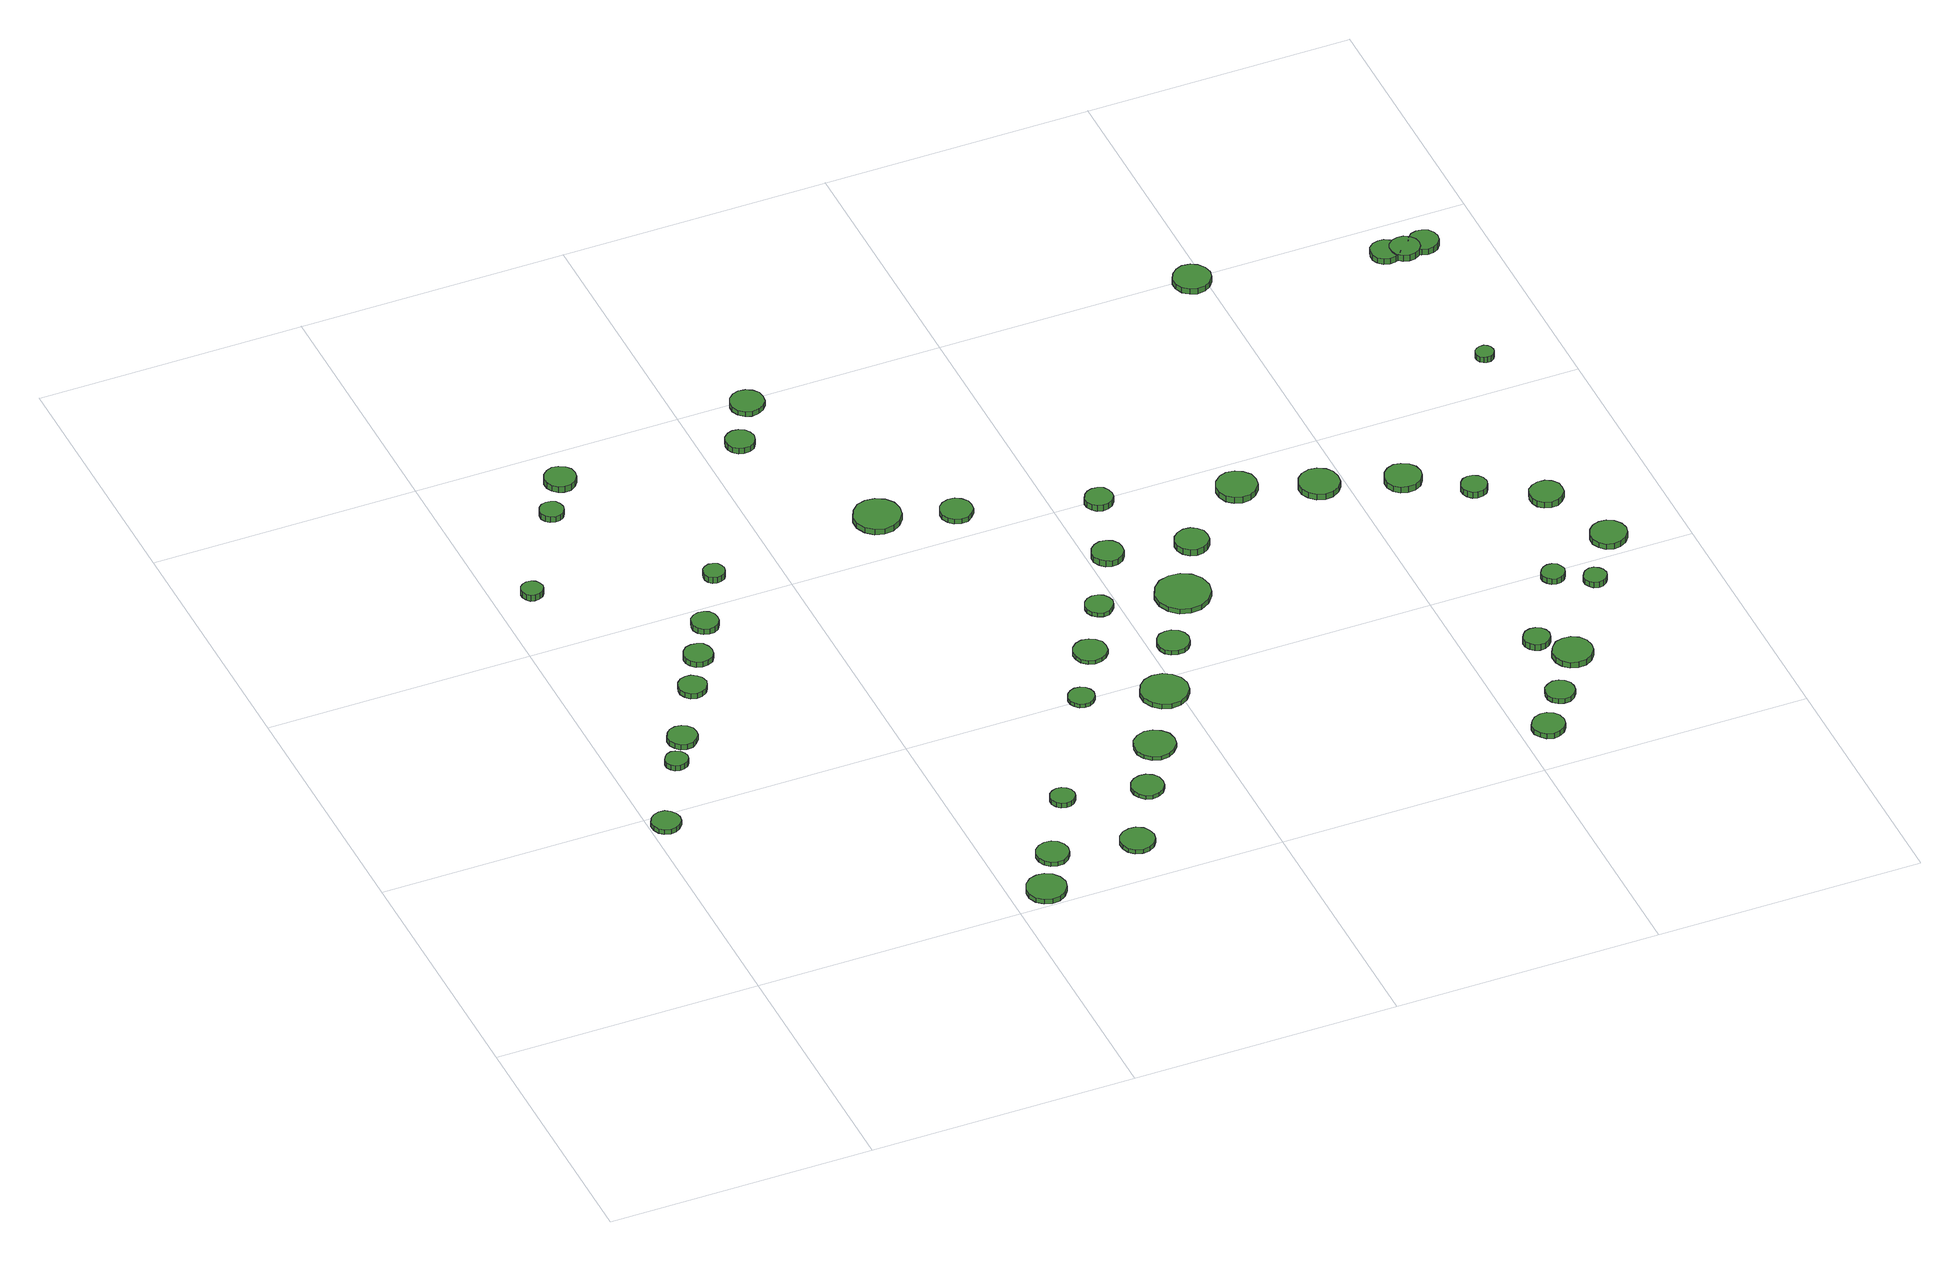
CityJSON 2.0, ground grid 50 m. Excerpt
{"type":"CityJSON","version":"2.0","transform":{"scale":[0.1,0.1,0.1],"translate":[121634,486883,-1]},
"CityObjects":{
"tree1":{"type":"SolitaryVegetationObject","attributes":{"function":"something"},"geometry":[{"type":"MultiSurface","lod":"1","boundaries":[[[0,1,2,3,4,5,6,7,8,9,10,11,12,13,14]],[[15,16,17,18,19,20,21,22,23,24,25,26,27,28,29]],[[0,29,28,1]],[[1,28,27,2]],[[2,27,26,3]],[[3,26,25,4]],[[4,25,24,5]],[[5,24,23,6]],[[6,23,22,7]],[[7,22,21,8]],[[8,21,20,9]],[[9,20,19,10]],[[10,19,18,11]],[[11,18,17,12]],[[12,17,16,13]],[[13,16,15,14]],[[14,15,29,0]]]}]},
"tree2":{"type":"SolitaryVegetationObject","attributes":{"function":"something"},"geometry":[{"type":"MultiSurface","lod":"1","boundaries":[[[30,31,32,33,34,35,36,37,38,39,40,41,42,43,44]],[[45,46,47,48,49,50,51,52,53,54,55,56,57,58,59]],[[30,59,58,31]],[[31,58,57,32]],[[32,57,56,33]],[[33,56,55,34]],[[34,55,54,35]],[[35,54,53,36]],[[36,53,52,37]],[[37,52,51,38]],[[38,51,50,39]],[[39,50,49,40]],[[40,49,48,41]],[[41,48,47,42]],[[42,47,46,43]],[[43,46,45,44]],[[44,45,59,30]]]}]},
"tree3":{"type":"SolitaryVegetationObject","attributes":{"function":"something"},"geometry":[{"type":"MultiSurface","lod":"1","boundaries":[[[60,61,62,63,64,65,66,67,68,69,70,71,72,73,74]],[[75,76,77,78,79,80,81,82,83,84,85,86,87,88,89]],[[60,89,88,61]],[[61,88,87,62]],[[62,87,86,63]],[[63,86,85,64]],[[64,85,84,65]],[[65,84,83,66]],[[66,83,82,67]],[[67,82,81,68]],[[68,81,80,69]],[[69,80,79,70]],[[70,79,78,71]],[[71,78,77,72]],[[72,77,76,73]],[[73,76,75,74]],[[74,75,89,60]]]}]},
"tree4":{"type":"SolitaryVegetationObject","attributes":{"function":"something"},"geometry":[{"type":"MultiSurface","lod":"1","boundaries":[[[90,91,92,93,94,95,96,97,98,99,100,101,102,103,104]],[[105,106,107,108,109,110,111,112,113,114,115,116,117,118,119]],[[90,119,118,91]],[[91,118,117,92]],[[92,117,116,93]],[[93,116,115,94]],[[94,115,114,95]],[[95,114,113,96]],[[96,113,112,97]],[[97,112,111,98]],[[98,111,110,99]],[[99,110,109,100]],[[100,109,108,101]],[[101,108,107,102]],[[102,107,106,103]],[[103,106,105,104]],[[104,105,119,90]]]}]},
"tree5":{"type":"SolitaryVegetationObject","attributes":{"function":"something"},"geometry":[{"type":"MultiSurface","lod":"1","boundaries":[[[120,121,122,123,124,125,126,127,128,129,130,131,132,133,134]],[[135,136,137,138,139,140,141,142,143,144,145,146,147,148,149]],[[120,149,148,121]],[[121,148,147,122]],[[122,147,146,123]],[[123,146,145,124]],[[124,145,144,125]],[[125,144,143,126]],[[126,143,142,127]],[[127,142,141,128]],[[128,141,140,129]],[[129,140,139,130]],[[130,139,138,131]],[[131,138,137,132]],[[132,137,136,133]],[[133,136,135,134]],[[134,135,149,120]]]}]},
"tree6":{"type":"SolitaryVegetationObject","attributes":{"function":"something"},"geometry":[{"type":"MultiSurface","lod":"1","boundaries":[[[150,151,152,153,154,155,156,157,158,159,160,161,162,163,164]],[[165,166,167,168,169,170,171,172,173,174,175,176,177,178,179]],[[150,179,178,151]],[[151,178,177,152]],[[152,177,176,153]],[[153,176,175,154]],[[154,175,174,155]],[[155,174,173,156]],[[156,173,172,157]],[[157,172,171,158]],[[158,171,170,159]],[[159,170,169,160]],[[160,169,168,161]],[[161,168,167,162]],[[162,167,166,163]],[[163,166,165,164]],[[164,165,179,150]]]}]},
"tree7":{"type":"SolitaryVegetationObject","attributes":{"function":"something"},"geometry":[{"type":"MultiSurface","lod":"1","boundaries":[[[180,181,182,183,184,185,186,187,188,189,190,191,192,193,194]],[[195,196,197,198,199,200,201,202,203,204,205,206,207,208,209]],[[180,209,208,181]],[[181,208,207,182]],[[182,207,206,183]],[[183,206,205,184]],[[184,205,204,185]],[[185,204,203,186]],[[186,203,202,187]],[[187,202,201,188]],[[188,201,200,189]],[[189,200,199,190]],[[190,199,198,191]],[[191,198,197,192]],[[192,197,196,193]],[[193,196,195,194]],[[194,195,209,180]]]}]},
"tree8":{"type":"SolitaryVegetationObject","attributes":{"function":"something"},"geometry":[{"type":"MultiSurface","lod":"1","boundaries":[[[210,211,212,213,214,215,216,217,218,219,220,221,222,223,224]],[[225,226,227,228,229,230,231,232,233,234,235,236,237,238,239]],[[210,239,238,211]],[[211,238,237,212]],[[212,237,236,213]],[[213,236,235,214]],[[214,235,234,215]],[[215,234,233,216]],[[216,233,232,217]],[[217,232,231,218]],[[218,231,230,219]],[[219,230,229,220]],[[220,229,228,221]],[[221,228,227,222]],[[222,227,226,223]],[[223,226,225,224]],[[224,225,239,210]]]}]},
"tree9":{"type":"SolitaryVegetationObject","attributes":{"function":"something"},"geometry":[{"type":"MultiSurface","lod":"1","boundaries":[[[240,241,242,243,244,245,246,247,248,249,250,251,252,253,254]],[[255,256,257,258,259,260,261,262,263,264,265,266,267,268,269]],[[240,269,268,241]],[[241,268,267,242]],[[242,267,266,243]],[[243,266,265,244]],[[244,265,264,245]],[[245,264,263,246]],[[246,263,262,247]],[[247,262,261,248]],[[248,261,260,249]],[[249,260,259,250]],[[250,259,258,251]],[[251,258,257,252]],[[252,257,256,253]],[[253,256,255,254]],[[254,255,269,240]]]}]},
"tree10":{"type":"SolitaryVegetationObject","attributes":{"function":"something"},"geometry":[{"type":"MultiSurface","lod":"1","boundaries":[[[270,271,272,273,274,275,276,277,278,279,280,281,282,283,284]],[[285,286,287,288,289,290,291,292,293,294,295,296,297,298,299]],[[270,299,298,271]],[[271,298,297,272]],[[272,297,296,273]],[[273,296,295,274]],[[274,295,294,275]],[[275,294,293,276]],[[276,293,292,277]],[[277,292,291,278]],[[278,291,290,279]],[[279,290,289,280]],[[280,289,288,281]],[[281,288,287,282]],[[282,287,286,283]],[[283,286,285,284]],[[284,285,299,270]]]}]},
"tree11":{"type":"SolitaryVegetationObject","attributes":{"function":"something"},"geometry":[{"type":"MultiSurface","lod":"1","boundaries":[[[300,301,302,303,304,305,306,307,308,309,310,311,312,313,314]],[[315,316,317,318,319,320,321,322,323,324,325,326,327,328,329]],[[300,329,328,301]],[[301,328,327,302]],[[302,327,326,303]],[[303,326,325,304]],[[304,325,324,305]],[[305,324,323,306]],[[306,323,322,307]],[[307,322,321,308]],[[308,321,320,309]],[[309,320,319,310]],[[310,319,318,311]],[[311,318,317,312]],[[312,317,316,313]],[[313,316,315,314]],[[314,315,329,300]]]}]},
"tree12":{"type":"SolitaryVegetationObject","attributes":{"function":"something"},"geometry":[{"type":"MultiSurface","lod":"1","boundaries":[[[330,331,332,333,334,335,336,337,338,339,340,341,342,343,344]],[[345,346,347,348,349,350,351,352,353,354,355,356,357,358,359]],[[330,359,358,331]],[[331,358,357,332]],[[332,357,356,333]],[[333,356,355,334]],[[334,355,354,335]],[[335,354,353,336]],[[336,353,352,337]],[[337,352,351,338]],[[338,351,350,339]],[[339,350,349,340]],[[340,349,348,341]],[[341,348,347,342]],[[342,347,346,343]],[[343,346,345,344]],[[344,345,359,330]]]}]},
"tree13":{"type":"SolitaryVegetationObject","attributes":{"function":"something"},"geometry":[{"type":"MultiSurface","lod":"1","boundaries":[[[360,361,362,363,364,365,366,367,368,369,370,371,372,373,374]],[[375,376,377,378,379,380,381,382,383,384,385,386,387,388,389]],[[360,389,388,361]],[[361,388,387,362]],[[362,387,386,363]],[[363,386,385,364]],[[364,385,384,365]],[[365,384,383,366]],[[366,383,382,367]],[[367,382,381,368]],[[368,381,380,369]],[[369,380,379,370]],[[370,379,378,371]],[[371,378,377,372]],[[372,377,376,373]],[[373,376,375,374]],[[374,375,389,360]]]}]},
"tree14":{"type":"SolitaryVegetationObject","attributes":{"function":"something"},"geometry":[{"type":"MultiSurface","lod":"1","boundaries":[[[390,391,392,393,394,395,396,397,398,399,400,401,402,403,404]],[[405,406,407,408,409,410,411,412,413,414,415,416,417,418,419]],[[390,419,418,391]],[[391,418,417,392]],[[392,417,416,393]],[[393,416,415,394]],[[394,415,414,395]],[[395,414,413,396]],[[396,413,412,397]],[[397,412,411,398]],[[398,411,410,399]],[[399,410,409,400]],[[400,409,408,401]],[[401,408,407,402]],[[402,407,406,403]],[[403,406,405,404]],[[404,405,419,390]]]}]},
"tree15":{"type":"SolitaryVegetationObject","attributes":{"function":"something"},"geometry":[{"type":"MultiSurface","lod":"1","boundaries":[[[420,421,422,423,424,425,426,427,428,429,430,431,432,433,434]],[[435,436,437,438,439,440,441,442,443,444,445,446,447,448,449]],[[420,449,448,421]],[[421,448,447,422]],[[422,447,446,423]],[[423,446,445,424]],[[424,445,444,425]],[[425,444,443,426]],[[426,443,442,427]],[[427,442,441,428]],[[428,441,440,429]],[[429,440,439,430]],[[430,439,438,431]],[[431,438,437,432]],[[432,437,436,433]],[[433,436,435,434]],[[434,435,449,420]]]}]},
"tree16":{"type":"SolitaryVegetationObject","attributes":{"function":"something"},"geometry":[{"type":"MultiSurface","lod":"1","boundaries":[[[450,451,452,453,454,455,456,457,458,459,460,461,462,463,464]],[[465,466,467,468,469,470,471,472,473,474,475,476,477,478,479]],[[450,479,478,451]],[[451,478,477,452]],[[452,477,476,453]],[[453,476,475,454]],[[454,475,474,455]],[[455,474,473,456]],[[456,473,472,457]],[[457,472,471,458]],[[458,471,470,459]],[[459,470,469,460]],[[460,469,468,461]],[[461,468,467,462]],[[462,467,466,463]],[[463,466,465,464]],[[464,465,479,450]]]}]},
"tree17":{"type":"SolitaryVegetationObject","attributes":{"function":"something"},"geometry":[{"type":"MultiSurface","lod":"1","boundaries":[[[480,481,482,483,484,485,486,487,488,489,490,491,492,493,494]],[[495,496,497,498,499,500,501,502,503,504,505,506,507,508,509]],[[480,509,508,481]],[[481,508,507,482]],[[482,507,506,483]],[[483,506,505,484]],[[484,505,504,485]],[[485,504,503,486]],[[486,503,502,487]],[[487,502,501,488]],[[488,501,500,489]],[[489,500,499,490]],[[490,499,498,491]],[[491,498,497,492]],[[492,497,496,493]],[[493,496,495,494]],[[494,495,509,480]]]}]},
"tree18":{"type":"SolitaryVegetationObject","attributes":{"function":"something"},"geometry":[{"type":"MultiSurface","lod":"1","boundaries":[[[510,511,512,513,514,515,516,517,518,519,520,521,522,523,524]],[[525,526,527,528,529,530,531,532,533,534,535,536,537,538,539]],[[510,539,538,511]],[[511,538,537,512]],[[512,537,536,513]],[[513,536,535,514]],[[514,535,534,515]],[[515,534,533,516]],[[516,533,532,517]],[[517,532,531,518]],[[518,531,530,519]],[[519,530,529,520]],[[520,529,528,521]],[[521,528,527,522]],[[522,527,526,523]],[[523,526,525,524]],[[524,525,539,510]]]}]},
"tree19":{"type":"SolitaryVegetationObject","attributes":{"function":"something"},"geometry":[{"type":"MultiSurface","lod":"1","boundaries":[[[540,541,542,543,544,545,546,547,548,549,550,551,552,553,554]],[[555,556,557,558,559,560,561,562,563,564,565,566,567,568,569]],[[540,569,568,541]],[[541,568,567,542]],[[542,567,566,543]],[[543,566,565,544]],[[544,565,564,545]],[[545,564,563,546]],[[546,563,562,547]],[[547,562,561,548]],[[548,561,560,549]],[[549,560,559,550]],[[550,559,558,551]],[[551,558,557,552]],[[552,557,556,553]],[[553,556,555,554]],[[554,555,569,540]]]}]},
"tree20":{"type":"SolitaryVegetationObject","attributes":{"function":"something"},"geometry":[{"type":"MultiSurface","lod":"1","boundaries":[[[570,571,572,573,574,575,576,577,578,579,580,581,582,583,584]],[[585,586,587,588,589,590,591,592,593,594,595,596,597,598,599]],[[570,599,598,571]],[[571,598,597,572]],[[572,597,596,573]],[[573,596,595,574]],[[574,595,594,575]],[[575,594,593,576]],[[576,593,592,577]],[[577,592,591,578]],[[578,591,590,579]],[[579,590,589,580]],[[580,589,588,581]],[[581,588,587,582]],[[582,587,586,583]],[[583,586,585,584]],[[584,585,599,570]]]}]},
"tree21":{"type":"SolitaryVegetationObject","attributes":{"function":"something"},"geometry":[{"type":"MultiSurface","lod":"1","boundaries":[[[600,601,602,603,604,605,606,607,608,609,610,611,612,613,614]],[[615,616,617,618,619,620,621,622,623,624,625,626,627,628,629]],[[600,629,628,601]],[[601,628,627,602]],[[602,627,626,603]],[[603,626,625,604]],[[604,625,624,605]],[[605,624,623,606]],[[606,623,622,607]],[[607,622,621,608]],[[608,621,620,609]],[[609,620,619,610]],[[610,619,618,611]],[[611,618,617,612]],[[612,617,616,613]],[[613,616,615,614]],[[614,615,629,600]]]}]},
"tree22":{"type":"SolitaryVegetationObject","attributes":{"function":"something"},"geometry":[{"type":"MultiSurface","lod":"1","boundaries":[[[630,631,632,633,634,635,636,637,638,639,640,641,642,643,644]],[[645,646,647,648,649,650,651,652,653,654,655,656,657,658,659]],[[630,659,658,631]],[[631,658,657,632]],[[632,657,656,633]],[[633,656,655,634]],[[634,655,654,635]],[[635,654,653,636]],[[636,653,652,637]],[[637,652,651,638]],[[638,651,650,639]],[[639,650,649,640]],[[640,649,648,641]],[[641,648,647,642]],[[642,647,646,643]],[[643,646,645,644]],[[644,645,659,630]]]}]},
"tree23":{"type":"SolitaryVegetationObject","attributes":{"function":"something"},"geometry":[{"type":"MultiSurface","lod":"1","boundaries":[[[660,661,662,663,664,665,666,667,668,669,670,671,672,673,674]],[[675,676,677,678,679,680,681,682,683,684,685,686,687,688,689]],[[660,689,688,661]],[[661,688,687,662]],[[662,687,686,663]],[[663,686,685,664]],[[664,685,684,665]],[[665,684,683,666]],[[666,683,682,667]],[[667,682,681,668]],[[668,681,680,669]],[[669,680,679,670]],[[670,679,678,671]],[[671,678,677,672]],[[672,677,676,673]],[[673,676,675,674]],[[674,675,689,660]]]}]},
"tree24":{"type":"SolitaryVegetationObject","attributes":{"function":"something"},"geometry":[{"type":"MultiSurface","lod":"1","boundaries":[[[690,691,692,693,694,695,696,697,698,699,700,701,702,703,704]],[[705,706,707,708,709,710,711,712,713,714,715,716,717,718,719]],[[690,719,718,691]],[[691,718,717,692]],[[692,717,716,693]],[[693,716,715,694]],[[694,715,714,695]],[[695,714,713,696]],[[696,713,712,697]],[[697,712,711,698]],[[698,711,710,699]],[[699,710,709,700]],[[700,709,708,701]],[[701,708,707,702]],[[702,707,706,703]],[[703,706,705,704]],[[704,705,719,690]]]}]},
"tree25":{"type":"SolitaryVegetationObject","attributes":{"function":"something"},"geometry":[{"type":"MultiSurface","lod":"1","boundaries":[[[720,721,722,723,724,725,726,727,728,729,730,731,732,733,734]],[[735,736,737,738,739,740,741,742,743,744,745,746,747,748,749]],[[720,749,748,721]],[[721,748,747,722]],[[722,747,746,723]],[[723,746,745,724]],[[724,745,744,725]],[[725,744,743,726]],[[726,743,742,727]],[[727,742,741,728]],[[728,741,740,729]],[[729,740,739,730]],[[730,739,738,731]],[[731,738,737,732]],[[732,737,736,733]],[[733,736,735,734]],[[734,735,749,720]]]}]},
"tree26":{"type":"SolitaryVegetationObject","attributes":{"function":"something"},"geometry":[{"type":"MultiSurface","lod":"1","boundaries":[[[750,751,752,753,754,755,756,757,758,759,760,761,762,763,764]],[[765,766,767,768,769,770,771,772,773,774,775,776,777,778,779]],[[750,779,778,751]],[[751,778,777,752]],[[752,777,776,753]],[[753,776,775,754]],[[754,775,774,755]],[[755,774,773,756]],[[756,773,772,757]],[[757,772,771,758]],[[758,771,770,759]],[[759,770,769,760]],[[760,769,768,761]],[[761,768,767,762]],[[762,767,766,763]],[[763,766,765,764]],[[764,765,779,750]]]}]},
"tree27":{"type":"SolitaryVegetationObject","attributes":{"function":"something"},"geometry":[{"type":"MultiSurface","lod":"1","boundaries":[[[780,781,782,783,784,785,786,787,788,789,790,791,792,793,794]],[[795,796,797,798,799,800,801,802,803,804,805,806,807,808,809]],[[780,809,808,781]],[[781,808,807,782]],[[782,807,806,783]],[[783,806,805,784]],[[784,805,804,785]],[[785,804,803,786]],[[786,803,802,787]],[[787,802,801,788]],[[788,801,800,789]],[[789,800,799,790]],[[790,799,798,791]],[[791,798,797,792]],[[792,797,796,793]],[[793,796,795,794]],[[794,795,809,780]]]}]},
"tree28":{"type":"SolitaryVegetationObject","attributes":{"function":"something"},"geometry":[{"type":"MultiSurface","lod":"1","boundaries":[[[810,811,812,813,814,815,816,817,818,819,820,821,822,823,824]],[[825,826,827,828,829,830,831,832,833,834,835,836,837,838,839]],[[810,839,838,811]],[[811,838,837,812]],[[812,837,836,813]],[[813,836,835,814]],[[814,835,834,815]],[[815,834,833,816]],[[816,833,832,817]],[[817,832,831,818]],[[818,831,830,819]],[[819,830,829,820]],[[820,829,828,821]],[[821,828,827,822]],[[822,827,826,823]],[[823,826,825,824]],[[824,825,839,810]]]}]},
"tree29":{"type":"SolitaryVegetationObject","attributes":{"function":"something"},"geometry":[{"type":"MultiSurface","lod":"1","boundaries":[[[840,841,842,843,844,845,846,847,848,849,850,851,852,853,854]],[[855,856,857,858,859,860,861,862,863,864,865,866,867,868,869]],[[840,869,868,841]],[[841,868,867,842]],[[842,867,866,843]],[[843,866,865,844]],[[844,865,864,845]],[[845,864,863,846]],[[846,863,862,847]],[[847,862,861,848]],[[848,861,860,849]],[[849,860,859,850]],[[850,859,858,851]],[[851,858,857,852]],[[852,857,856,853]],[[853,856,855,854]],[[854,855,869,840]]]}]},
"tree30":{"type":"SolitaryVegetationObject","attributes":{"function":"something"},"geometry":[{"type":"MultiSurface","lod":"1","boundaries":[[[870,871,872,873,874,875,876,877,878,879,880,881,882,883,884]],[[885,886,887,888,889,890,891,892,893,894,895,896,897,898,899]],[[870,899,898,871]],[[871,898,897,872]],[[872,897,896,873]],[[873,896,895,874]],[[874,895,894,875]],[[875,894,893,876]],[[876,893,892,877]],[[877,892,891,878]],[[878,891,890,879]],[[879,890,889,880]],[[880,889,888,881]],[[881,888,887,882]],[[882,887,886,883]],[[883,886,885,884]],[[884,885,899,870]]]}]},
"tree31":{"type":"SolitaryVegetationObject","attributes":{"function":"something"},"geometry":[{"type":"MultiSurface","lod":"1","boundaries":[[[900,901,902,903,904,905,906,907,908,909,910,911,912,913,914]],[[915,916,917,918,919,920,921,922,923,924,925,926,927,928,929]],[[900,929,928,901]],[[901,928,927,902]],[[902,927,926,903]],[[903,926,925,904]],[[904,925,924,905]],[[905,924,923,906]],[[906,923,922,907]],[[907,922,921,908]],[[908,921,920,909]],[[909,920,919,910]],[[910,919,918,911]],[[911,918,917,912]],[[912,917,916,913]],[[913,916,915,914]],[[914,915,929,900]]]}]},
"tree32":{"type":"SolitaryVegetationObject","attributes":{"function":"something"},"geometry":[{"type":"MultiSurface","lod":"1","boundaries":[[[930,931,932,933,934,935,936,937,938,939,940,941,942,943,944]],[[945,946,947,948,949,950,951,952,953,954,955,956,957,958,959]],[[930,959,958,931]],[[931,958,957,932]],[[932,957,956,933]],[[933,956,955,934]],[[934,955,954,935]],[[935,954,953,936]],[[936,953,952,937]],[[937,952,951,938]],[[938,951,950,939]],[[939,950,949,940]],[[940,949,948,941]],[[941,948,947,942]],[[942,947,946,943]],[[943,946,945,944]],[[944,945,959,930]]]}]},
"tree33":{"type":"SolitaryVegetationObject","attributes":{"function":"something"},"geometry":[{"type":"MultiSurface","lod":"1","boundaries":[[[960,961,962,963,964,965,966,967,968,969,970,971,972,973,974]],[[975,976,977,978,979,980,981,982,983,984,985,986,987,988,989]],[[960,989,988,961]],[[961,988,987,962]],[[962,987,986,963]],[[963,986,985,964]],[[964,985,984,965]],[[965,984,983,966]],[[966,983,982,967]],[[967,982,981,968]],[[968,981,980,969]],[[969,980,979,970]],[[970,979,978,971]],[[971,978,977,972]],[[972,977,976,973]],[[973,976,975,974]],[[974,975,989,960]]]}]},
"tree34":{"type":"SolitaryVegetationObject","attributes":{"function":"something"},"geometry":[{"type":"MultiSurface","lod":"1","boundaries":[[[990,991,992,993,994,995,996,997,998,999,1000,1001,1002,1003,1004]],[[1005,1006,1007,1008,1009,1010,1011,1012,1013,1014,1015,1016,1017,1018,1019]],[[990,1019,1018,991]],[[991,1018,1017,992]],[[992,1017,1016,993]],[[993,1016,1015,994]],[[994,1015,1014,995]],[[995,1014,1013,996]],[[996,1013,1012,997]],[[997,1012,1011,998]],[[998,1011,1010,999]],[[999,1010,1009,1000]],[[1000,1009,1008,1001]],[[1001,1008,1007,1002]],[[1002,1007,1006,1003]],[[1003,1006,1005,1004]],[[1004,1005,1019,990]]]}]},
"tree35":{"type":"SolitaryVegetationObject","attributes":{"function":"something"},"geometry":[{"type":"MultiSurface","lod":"1","boundaries":[[[1020,1021,1022,1023,1024,1025,1026,1027,1028,1029,1030,1031,1032,1033,1034]],[[1035,1036,1037,1038,1039,1040,1041,1042,1043,1044,1045,1046,1047,1048,1049]],[[1020,1049,1048,1021]],[[1021,1048,1047,1022]],[[1022,1047,1046,1023]],[[1023,1046,1045,1024]],[[1024,1045,1044,1025]],[[1025,1044,1043,1026]],[[1026,1043,1042,1027]],[[1027,1042,1041,1028]],[[1028,1041,1040,1029]],[[1029,1040,1039,1030]],[[1030,1039,1038,1031]],[[1031,1038,1037,1032]],[[1032,1037,1036,1033]],[[1033,1036,1035,1034]],[[1034,1035,1049,1020]]]}]},
"tree36":{"type":"SolitaryVegetationObject","attributes":{"function":"something"},"geometry":[{"type":"MultiSurface","lod":"1","boundaries":[[[1050,1051,1052,1053,1054,1055,1056,1057,1058,1059,1060,1061,1062,1063,1064]],[[1065,1066,1067,1068,1069,1070,1071,1072,1073,1074,1075,1076,1077,1078,1079]],[[1050,1079,1078,1051]],[[1051,1078,1077,1052]],[[1052,1077,1076,1053]],[[1053,1076,1075,1054]],[[1054,1075,1074,1055]],[[1055,1074,1073,1056]],[[1056,1073,1072,1057]],[[1057,1072,1071,1058]],[[1058,1071,1070,1059]],[[1059,1070,1069,1060]],[[1060,1069,1068,1061]],[[1061,1068,1067,1062]],[[1062,1067,1066,1063]],[[1063,1066,1065,1064]],[[1064,1065,1079,1050]]]}]},
"tree37":{"type":"SolitaryVegetationObject","attributes":{"function":"something"},"geometry":[{"type":"MultiSurface","lod":"1","boundaries":[[[1080,1081,1082,1083,1084,1085,1086,1087,1088,1089,1090,1091,1092,1093,1094]],[[1095,1096,1097,1098,1099,1100,1101,1102,1103,1104,1105,1106,1107,1108,1109]],[[1080,1109,1108,1081]],[[1081,1108,1107,1082]],[[1082,1107,1106,1083]],[[1083,1106,1105,1084]],[[1084,1105,1104,1085]],[[1085,1104,1103,1086]],[[1086,1103,1102,1087]],[[1087,1102,1101,1088]],[[1088,1101,1100,1089]],[[1089,1100,1099,1090]],[[1090,1099,1098,1091]],[[1091,1098,1097,1092]],[[1092,1097,1096,1093]],[[1093,1096,1095,1094]],[[1094,1095,1109,1080]]]}]},
"tree38":{"type":"SolitaryVegetationObject","attributes":{"function":"something"},"geometry":[{"type":"MultiSurface","lod":"1","boundaries":[[[1110,1111,1112,1113,1114,1115,1116,1117,1118,1119,1120,1121,1122,1123,1124]],[[1125,1126,1127,1128,1129,1130,1131,1132,1133,1134,1135,1136,1137,1138,1139]],[[1110,1139,1138,1111]],[[1111,1138,1137,1112]],[[1112,1137,1136,1113]],[[1113,1136,1135,1114]],[[1114,1135,1134,1115]],[[1115,1134,1133,1116]],[[1116,1133,1132,1117]],[[1117,1132,1131,1118]],[[1118,1131,1130,1119]],[[1119,1130,1129,1120]],[[1120,1129,1128,1121]],[[1121,1128,1127,1122]],[[1122,1127,1126,1123]],[[1123,1126,1125,1124]],[[1124,1125,1139,1110]]]}]},
"tree39":{"type":"SolitaryVegetationObject","attributes":{"function":"something"},"geometry":[{"type":"MultiSurface","lod":"1","boundaries":[[[1140,1141,1142,1143,1144,1145,1146,1147,1148,1149,1150,1151,1152,1153,1154]],[[1155,1156,1157,1158,1159,1160,1161,1162,1163,1164,1165,1166,1167,1168,1169]],[[1140,1169,1168,1141]],[[1141,1168,1167,1142]],[[1142,1167,1166,1143]],[[1143,1166,1165,1144]],[[1144,1165,1164,1145]],[[1145,1164,1163,1146]],[[1146,1163,1162,1147]],[[1147,1162,1161,1148]],[[1148,1161,1160,1149]],[[1149,1160,1159,1150]],[[1150,1159,1158,1151]],[[1151,1158,1157,1152]],[[1152,1157,1156,1153]],[[1153,1156,1155,1154]],[[1154,1155,1169,1140]]]}]},
"tree40":{"type":"SolitaryVegetationObject","attributes":{"function":"something"},"geometry":[{"type":"MultiSurface","lod":"1","boundaries":[[[1170,1171,1172,1173,1174,1175,1176,1177,1178,1179,1180,1181,1182,1183,1184]],[[1185,1186,1187,1188,1189,1190,1191,1192,1193,1194,1195,1196,1197,1198,1199]],[[1170,1199,1198,1171]],[[1171,1198,1197,1172]],[[1172,1197,1196,1173]],[[1173,1196,1195,1174]],[[1174,1195,1194,1175]],[[1175,1194,1193,1176]],[[1176,1193,1192,1177]],[[1177,1192,1191,1178]],[[1178,1191,1190,1179]],[[1179,1190,1189,1180]],[[1180,1189,1188,1181]],[[1181,1188,1187,1182]],[[1182,1187,1186,1183]],[[1183,1186,1185,1184]],[[1184,1185,1199,1170]]]}]},
"tree41":{"type":"SolitaryVegetationObject","attributes":{"function":"something"},"geometry":[{"type":"MultiSurface","lod":"1","boundaries":[[[1200,1201,1202,1203,1204,1205,1206,1207,1208,1209,1210,1211,1212,1213,1214]],[[1215,1216,1217,1218,1219,1220,1221,1222,1223,1224,1225,1226,1227,1228,1229]],[[1200,1229,1228,1201]],[[1201,1228,1227,1202]],[[1202,1227,1226,1203]],[[1203,1226,1225,1204]],[[1204,1225,1224,1205]],[[1205,1224,1223,1206]],[[1206,1223,1222,1207]],[[1207,1222,1221,1208]],[[1208,1221,1220,1209]],[[1209,1220,1219,1210]],[[1210,1219,1218,1211]],[[1211,1218,1217,1212]],[[1212,1217,1216,1213]],[[1213,1216,1215,1214]],[[1214,1215,1229,1200]]]}]},
"tree42":{"type":"SolitaryVegetationObject","attributes":{"function":"something"},"geometry":[{"type":"MultiSurface","lod":"1","boundaries":[[[1230,1231,1232,1233,1234,1235,1236,1237,1238,1239,1240,1241,1242,1243,1244]],[[1245,1246,1247,1248,1249,1250,1251,1252,1253,1254,1255,1256,1257,1258,1259]],[[1230,1259,1258,1231]],[[1231,1258,1257,1232]],[[1232,1257,1256,1233]],[[1233,1256,1255,1234]],[[1234,1255,1254,1235]],[[1235,1254,1253,1236]],[[1236,1253,1252,1237]],[[1237,1252,1251,1238]],[[1238,1251,1250,1239]],[[1239,1250,1249,1240]],[[1240,1249,1248,1241]],[[1241,1248,1247,1242]],[[1242,1247,1246,1243]],[[1243,1246,1245,1244]],[[1244,1245,1259,1230]]]}]},
"tree43":{"type":"SolitaryVegetationObject","attributes":{"function":"something"},"geometry":[{"type":"MultiSurface","lod":"1","boundaries":[[[1260,1261,1262,1263,1264,1265,1266,1267,1268,1269,1270,1271,1272,1273,1274]],[[1275,1276,1277,1278,1279,1280,1281,1282,1283,1284,1285,1286,1287,1288,1289]],[[1260,1289,1288,1261]],[[1261,1288,1287,1262]],[[1262,1287,1286,1263]],[[1263,1286,1285,1264]],[[1264,1285,1284,1265]],[[1265,1284,1283,1266]],[[1266,1283,1282,1267]],[[1267,1282,1281,1268]],[[1268,1281,1280,1269]],[[1269,1280,1279,1270]],[[1270,1279,1278,1271]],[[1271,1278,1277,1272]],[[1272,1277,1276,1273]],[[1273,1276,1275,1274]],[[1274,1275,1289,1260]]]}]},
"tree44":{"type":"SolitaryVegetationObject","attributes":{"function":"something"},"geometry":[{"type":"MultiSurface","lod":"1","boundaries":[[[1290,1291,1292,1293,1294,1295,1296,1297,1298,1299,1300,1301,1302,1303,1304]],[[1305,1306,1307,1308,1309,1310,1311,1312,1313,1314,1315,1316,1317,1318,1319]],[[1290,1319,1318,1291]],[[1291,1318,1317,1292]],[[1292,1317,1316,1293]],[[1293,1316,1315,1294]],[[1294,1315,1314,1295]],[[1295,1314,1313,1296]],[[1296,1313,1312,1297]],[[1297,1312,1311,1298]],[[1298,1311,1310,1299]],[[1299,1310,1309,1300]],[[1300,1309,1308,1301]],[[1301,1308,1307,1302]],[[1302,1307,1306,1303]],[[1303,1306,1305,1304]],[[1304,1305,1319,1290]]]}]},
"tree45":{"type":"SolitaryVegetationObject","attributes":{"function":"something"},"geometry":[{"type":"MultiSurface","lod":"1","boundaries":[[[1320,1321,1322,1323,1324,1325,1326,1327,1328,1329,1330,1331,1332,1333,1334]],[[1335,1336,1337,1338,1339,1340,1341,1342,1343,1344,1345,1346,1347,1348,1349]],[[1320,1349,1348,1321]],[[1321,1348,1347,1322]],[[1322,1347,1346,1323]],[[1323,1346,1345,1324]],[[1324,1345,1344,1325]],[[1325,1344,1343,1326]],[[1326,1343,1342,1327]],[[1327,1342,1341,1328]],[[1328,1341,1340,1329]],[[1329,1340,1339,1330]],[[1330,1339,1338,1331]],[[1331,1338,1337,1332]],[[1332,1337,1336,1333]],[[1333,1336,1335,1334]],[[1334,1335,1349,1320]]]}]},
"tree46":{"type":"SolitaryVegetationObject","attributes":{"function":"something"},"geometry":[{"type":"MultiSurface","lod":"1","boundaries":[[[1350,1351,1352,1353,1354,1355,1356,1357,1358,1359,1360,1361,1362,1363,1364]],[[1365,1366,1367,1368,1369,1370,1371,1372,1373,1374,1375,1376,1377,1378,1379]],[[1350,1379,1378,1351]],[[1351,1378,1377,1352]],[[1352,1377,1376,1353]],[[1353,1376,1375,1354]],[[1354,1375,1374,1355]],[[1355,1374,1373,1356]],[[1356,1373,1372,1357]],[[1357,1372,1371,1358]],[[1358,1371,1370,1359]],[[1359,1370,1369,1360]],[[1360,1369,1368,1361]],[[1361,1368,1367,1362]],[[1362,1367,1366,1363]],[[1363,1366,1365,1364]],[[1364,1365,1379,1350]]]}]}
},
"vertices":[
[57,473,16],[55,484,16],[48,493,16],[39,499,16],[28,500,16],[17,496,16],[9,489,16],[4,479,16],[4,467,16],[9,457,16],[17,450,16],[28,446,16],[39,448,16],[48,453,16],[55,462,16],[55,462,6],[48,453,6],[39,448,6],[28,446,6],[17,450,6],[9,457,6],[4,467,6],[4,479,6],[9,489,6],[17,496,6],[28,500,6],[39,499,6],[48,493,6],[55,484,6],[57,473,6],
[137,623,17],[135,631,17],[130,638,17],[122,643,17],[114,644,17],[105,641,17],[99,635,17],[95,627,17],[95,618,17],[99,610,17],[105,604,17],[114,602,17],[122,603,17],[130,607,17],[135,614,17],[135,614,6],[130,607,6],[122,603,6],[114,602,6],[105,604,6],[99,610,6],[95,618,6],[95,627,6],[99,635,6],[105,641,6],[114,644,6],[122,643,6],[130,638,6],[135,631,6],[137,623,6],
[178,678,17],[176,689,17],[169,698,17],[160,704,17],[148,705,17],[137,702,17],[129,694,17],[124,684,17],[124,672,17],[129,662,17],[137,654,17],[148,651,17],[160,652,17],[169,658,17],[176,667,17],[176,667,6],[169,658,6],[160,652,6],[148,651,6],[137,654,6],[129,662,6],[124,672,6],[124,684,6],[129,694,6],[137,702,6],[148,705,6],[160,704,6],[169,698,6],[176,689,6],[178,678,6],
[93,1156,19],[91,1164,19],[86,1171,19],[79,1175,19],[70,1176,19],[62,1173,19],[56,1168,19],[53,1160,19],[53,1152,19],[56,1144,19],[62,1138,19],[70,1136,19],[79,1137,19],[86,1141,19],[91,1148,19],[91,1148,6],[86,1141,6],[79,1137,6],[70,1136,6],[62,1138,6],[56,1144,6],[53,1152,6],[53,1160,6],[56,1168,6],[62,1173,6],[70,1176,6],[79,1175,6],[86,1171,6],[91,1164,6],[93,1156,6],
[250,800,17],[247,811,17],[241,819,17],[231,825,17],[221,826,17],[210,823,17],[202,815,17],[198,805,17],[198,795,17],[202,785,17],[210,777,17],[221,774,17],[231,775,17],[241,781,17],[247,789,17],[247,789,6],[241,781,6],[231,775,6],[221,774,6],[210,777,6],[202,785,6],[198,795,6],[198,805,6],[202,815,6],[210,823,6],[221,826,6],[231,825,6],[241,819,6],[247,811,6],[250,800,6],
[294,876,17],[292,887,17],[286,897,17],[276,902,17],[265,903,17],[254,900,17],[246,892,17],[241,882,17],[241,871,17],[246,861,17],[254,853,17],[265,850,17],[276,851,17],[286,856,17],[292,865,17],[292,865,6],[286,856,6],[276,851,6],[265,850,6],[254,853,6],[246,861,6],[241,871,6],[241,882,6],[246,892,6],[254,900,6],[265,903,6],[276,902,6],[286,897,6],[292,887,6],[294,876,6],
[604,39,16],[600,54,16],[591,66,16],[578,74,16],[563,75,16],[549,71,16],[537,60,16],[531,46,16],[531,31,16],[537,17,16],[549,7,16],[563,2,16],[578,4,16],[591,12,16],[600,24,16],[600,24,6],[591,12,6],[578,4,6],[563,2,6],[549,7,6],[537,17,6],[531,31,6],[531,46,6],[537,60,6],[549,71,6],[563,75,6],[578,74,6],[591,66,6],[600,54,6],[604,39,6],
[213,1342,20],[211,1351,20],[206,1359,20],[198,1363,20],[189,1364,20],[180,1362,20],[173,1355,20],[169,1347,20],[169,1337,20],[173,1329,20],[180,1323,20],[189,1320,20],[198,1321,20],[206,1325,20],[211,1333,20],[211,1333,8],[206,1325,8],[198,1321,8],[189,1320,8],[180,1323,8],[173,1329,8],[169,1337,8],[169,1347,8],[173,1355,8],[180,1362,8],[189,1364,8],[198,1363,8],[206,1359,8],[211,1351,8],[213,1342,8],
[339,954,18],[337,964,18],[331,973,18],[322,978,18],[312,979,18],[302,976,18],[294,969,18],[290,959,18],[290,949,18],[294,939,18],[302,932,18],[312,929,18],[322,930,18],[331,935,18],[337,944,18],[337,944,6],[331,935,6],[322,930,6],[312,929,6],[302,932,6],[294,939,6],[290,949,6],[290,959,6],[294,969,6],[302,976,6],[312,979,6],[322,978,6],[331,973,6],[337,964,6],[339,954,6],
[645,123,16],[643,135,16],[635,146,16],[625,152,16],[612,153,16],[600,149,16],[591,141,16],[586,129,16],[586,117,16],[591,105,16],[600,97,16],[612,93,16],[625,94,16],[635,101,16],[643,111,16],[643,111,7],[635,101,7],[625,94,7],[612,93,7],[600,97,7],[591,105,7],[586,117,7],[586,129,7],[591,141,7],[600,149,7],[612,153,7],[625,152,7],[635,146,7],[643,135,7],[645,123,7],
[270,1421,19],[268,1433,19],[261,1442,19],[250,1448,19],[238,1450,19],[227,1446,19],[218,1438,19],[213,1427,19],[213,1415,19],[218,1404,19],[227,1396,19],[238,1392,19],[250,1393,19],[261,1399,19],[268,1409,19],[268,1409,6],[261,1399,6],[250,1393,6],[238,1392,6],[227,1396,6],[218,1404,6],[213,1415,6],[213,1427,6],[218,1438,6],[227,1446,6],[238,1450,6],[250,1448,6],[261,1442,6],[268,1433,6],[270,1421,6],
[401,1068,24],[399,1076,24],[395,1083,24],[387,1087,24],[379,1088,24],[371,1085,24],[365,1080,24],[362,1072,24],[362,1064,24],[365,1056,24],[371,1051,24],[379,1048,24],[387,1049,24],[395,1053,24],[399,1060,24],[399,1060,11],[395,1053,11],[387,1049,11],[379,1048,11],[371,1051,11],[365,1056,11],[362,1064,11],[362,1072,11],[365,1080,11],[371,1085,11],[379,1088,11],[387,1087,11],[395,1083,11],[399,1076,11],[401,1068,11],
[716,258,17],[714,268,17],[708,275,17],[700,280,17],[691,281,17],[682,278,17],[675,272,17],[671,263,17],[671,254,17],[675,245,17],[682,239,17],[691,236,17],[700,237,17],[708,241,17],[714,249,17],[714,249,7],[708,241,7],[700,237,7],[691,236,7],[682,239,7],[675,245,7],[671,254,7],[671,263,7],[675,272,7],[682,278,7],[691,281,7],[700,280,7],[708,275,7],[714,268,7],[716,258,7],
[798,98,16],[795,110,16],[788,121,16],[776,128,16],[763,129,16],[750,125,16],[740,116,16],[735,104,16],[735,91,16],[740,79,16],[750,70,16],[763,66,16],[776,67,16],[788,74,16],[795,85,16],[795,85,7],[788,74,7],[776,67,7],[763,66,7],[750,70,7],[740,79,7],[735,91,7],[735,104,7],[740,116,7],[750,125,7],[763,129,7],[776,128,7],[788,121,7],[795,110,7],[798,98,7],
[872,228,15],[870,241,15],[862,251,15],[851,257,15],[839,258,15],[827,254,15],[818,246,15],[813,235,15],[813,222,15],[818,211,15],[827,202,15],[839,198,15],[851,200,15],[862,206,15],[870,216,15],[870,216,7],[862,206,7],[851,200,7],[839,198,7],[827,202,7],[818,211,7],[813,222,7],[813,235,7],[818,246,7],[827,254,7],[839,258,7],[851,257,7],[862,251,7],[870,241,7],[872,228,7],
[859,501,16],[857,511,16],[851,519,16],[842,524,16],[832,525,16],[823,522,16],[815,515,16],[811,506,16],[811,496,16],[815,487,16],[823,480,16],[832,477,16],[842,478,16],[851,483,16],[857,491,16],[857,491,8],[851,483,8],[842,478,8],[832,477,8],[823,480,8],[815,487,8],[811,496,8],[811,506,8],[815,515,8],[823,522,8],[832,525,8],[842,524,8],[851,519,8],[857,511,8],[859,501,8],
[597,1387,22],[594,1398,22],[588,1407,22],[578,1413,22],[567,1414,22],[557,1411,22],[548,1403,22],[544,1393,22],[544,1382,22],[548,1372,22],[557,1364,22],[567,1361,22],[578,1362,22],[588,1367,22],[594,1376,22],[594,1376,10],[588,1367,10],[578,1362,10],[567,1361,10],[557,1364,10],[548,1372,10],[544,1382,10],[544,1393,10],[548,1403,10],[557,1411,10],[567,1414,10],[578,1413,10],[588,1407,10],[594,1398,10],[597,1387,10],
[938,329,15],[935,345,15],[925,357,15],[912,365,15],[896,367,15],[881,362,15],[869,352,15],[863,337,15],[863,321,15],[869,307,15],[881,296,15],[896,291,15],[912,293,15],[925,301,15],[935,314,15],[935,314,7],[925,301,7],[912,293,7],[896,291,7],[881,296,7],[869,307,7],[863,321,7],[863,337,7],[869,352,7],[881,362,7],[896,367,7],[912,365,7],[925,357,7],[935,345,7],[938,329,7],
[752,1105,18],[749,1123,18],[738,1137,18],[722,1146,18],[704,1148,18],[687,1143,18],[674,1130,18],[666,1114,18],[666,1096,18],[674,1079,18],[687,1067,18],[704,1062,18],[722,1064,18],[738,1073,18],[749,1087,18],[749,1087,6],[738,1073,6],[722,1064,6],[704,1062,6],[687,1067,6],[674,1079,6],[666,1096,6],[666,1114,6],[674,1130,6],[687,1143,6],[704,1148,6],[722,1146,6],[738,1137,6],[749,1123,6],[752,1105,6],
[657,1486,17],[655,1499,17],[647,1509,17],[636,1515,17],[623,1517,17],[611,1513,17],[601,1504,17],[596,1492,17],[596,1480,17],[601,1468,17],[611,1459,17],[623,1455,17],[636,1457,17],[647,1463,17],[655,1473,17],[655,1473,6],[647,1463,6],[636,1457,6],[623,1455,6],[611,1459,6],[601,1468,6],[596,1480,6],[596,1492,6],[601,1504,6],[611,1513,6],[623,1517,6],[636,1515,6],[647,1509,6],[655,1499,6],[657,1486,6],
[931,613,15],[929,626,15],[921,636,15],[910,642,15],[897,644,15],[885,640,15],[875,631,15],[870,619,15],[870,607,15],[875,595,15],[885,586,15],[897,582,15],[910,584,15],[921,590,15],[929,600,15],[929,600,7],[921,590,7],[910,584,7],[897,582,7],[885,586,7],[875,595,7],[870,607,7],[870,619,7],[875,631,7],[885,640,7],[897,644,7],[910,642,7],[921,636,7],[929,626,7],[931,613,7],
[1019,459,17],[1015,477,17],[1004,491,17],[989,500,17],[970,502,17],[953,497,17],[940,485,17],[932,468,17],[932,450,17],[940,433,17],[953,421,17],[970,415,17],[989,417,17],[1004,426,17],[1015,441,17],[1015,441,7],[1004,426,7],[989,417,7],[970,415,7],[953,421,7],[940,433,7],[932,450,7],[932,468,7],[940,485,7],[953,497,7],[970,502,7],[989,500,7],[1004,491,7],[1015,477,7],[1019,459,7],
[872,1065,16],[870,1077,16],[862,1087,16],[852,1094,16],[839,1095,16],[827,1091,16],[818,1083,16],[813,1071,16],[813,1059,16],[818,1047,16],[827,1039,16],[839,1035,16],[852,1036,16],[862,1043,16],[870,1053,16],[870,1053,6],[862,1043,6],[852,1036,6],[839,1035,6],[827,1039,6],[818,1047,6],[813,1059,6],[813,1071,6],[818,1083,6],[827,1091,6],[839,1095,6],[852,1094,6],[862,1087,6],[870,1077,6],[872,1065,6],
[992,724,15],[989,734,15],[983,743,15],[974,748,15],[963,749,15],[953,746,15],[945,739,15],[941,729,15],[941,718,15],[945,709,15],[953,702,15],[963,698,15],[974,699,15],[983,705,15],[989,713,15],[989,713,6],[983,705,6],[974,699,6],[963,698,6],[953,702,6],[945,709,6],[941,718,6],[941,729,6],[945,739,6],[953,746,6],[963,749,6],[974,748,6],[983,743,6],[989,734,6],[992,724,6],
[1074,579,15],[1071,591,15],[1064,601,15],[1053,607,15],[1041,608,15],[1029,605,15],[1020,596,15],[1015,585,15],[1015,572,15],[1020,561,15],[1029,553,15],[1041,549,15],[1053,550,15],[1064,556,15],[1071,566,15],[1071,566,6],[1064,556,6],[1053,550,6],[1041,549,6],[1029,553,6],[1020,561,6],[1015,572,6],[1015,585,6],[1020,596,6],[1029,605,6],[1041,608,6],[1053,607,6],[1064,601,6],[1071,591,6],[1074,579,6],
[1065,849,19],[1063,861,19],[1056,871,19],[1045,877,19],[1033,878,19],[1022,874,19],[1013,866,19],[1008,855,19],[1008,843,19],[1013,832,19],[1022,824,19],[1033,820,19],[1045,821,19],[1056,827,19],[1063,837,19],[1063,837,6],[1056,827,6],[1045,821,6],[1033,820,6],[1022,824,6],[1013,832,6],[1008,843,6],[1008,855,6],[1013,866,6],[1022,874,6],[1033,878,6],[1045,877,6],[1056,871,6],[1063,861,6],[1065,849,6],
[1164,696,16],[1160,717,16],[1147,734,16],[1129,744,16],[1108,746,16],[1088,740,16],[1073,726,16],[1064,707,16],[1064,686,16],[1073,666,16],[1088,652,16],[1108,646,16],[1129,648,16],[1147,659,16],[1160,676,16],[1160,676,6],[1147,659,6],[1129,648,6],[1108,646,6],[1088,652,6],[1073,666,6],[1064,686,6],[1064,707,6],[1073,726,6],[1088,740,6],[1108,746,6],[1129,744,6],[1147,734,6],[1160,717,6],[1164,696,6],
[1107,990,22],[1105,1000,22],[1099,1009,22],[1089,1014,22],[1079,1015,22],[1069,1012,22],[1061,1005,22],[1056,995,22],[1056,985,22],[1061,975,22],[1069,968,22],[1079,965,22],[1089,966,22],[1099,971,22],[1105,980,22],[1105,980,9],[1099,971,9],[1089,966,9],[1079,965,9],[1069,968,9],[1061,975,9],[1056,985,9],[1056,995,9],[1061,1005,9],[1069,1012,9],[1079,1015,9],[1089,1014,9],[1099,1009,9],[1105,1000,9],[1107,990,9],
[1215,819,20],[1213,832,20],[1205,842,20],[1194,849,20],[1181,850,20],[1169,846,20],[1159,837,20],[1154,826,20],[1154,813,20],[1159,801,20],[1169,792,20],[1181,788,20],[1194,790,20],[1205,796,20],[1213,806,20],[1213,806,7],[1205,796,7],[1194,790,7],[1181,788,7],[1169,792,7],[1159,801,7],[1154,813,7],[1154,826,7],[1159,837,7],[1169,846,7],[1181,850,7],[1194,849,7],[1205,842,7],[1213,832,7],[1215,819,7],
[1583,103,17],[1580,116,17],[1573,126,17],[1562,132,17],[1550,133,17],[1538,129,17],[1529,121,17],[1523,110,17],[1523,97,17],[1529,86,17],[1538,77,17],[1550,73,17],[1562,75,17],[1573,81,17],[1580,91,17],[1580,91,6],[1573,81,6],[1562,75,6],[1550,73,6],[1538,77,6],[1529,86,6],[1523,97,6],[1523,110,6],[1529,121,6],[1538,129,6],[1550,133,6],[1562,132,6],[1573,126,6],[1580,116,6],[1583,103,6],
[1355,928,19],[1352,944,19],[1342,956,19],[1329,964,19],[1313,966,19],[1299,961,19],[1287,950,19],[1281,936,19],[1281,921,19],[1287,906,19],[1299,896,19],[1313,891,19],[1329,893,19],[1342,901,19],[1352,913,19],[1352,913,6],[1342,901,6],[1329,893,6],[1313,891,6],[1299,896,6],[1287,906,6],[1281,921,6],[1281,936,6],[1287,950,6],[1299,961,6],[1313,966,6],[1329,964,6],[1342,956,6],[1352,944,6],[1355,928,6],
[1636,182,16],[1634,193,16],[1627,202,16],[1618,208,16],[1606,209,16],[1596,205,16],[1587,198,16],[1583,188,16],[1583,176,16],[1587,166,16],[1596,159,16],[1606,155,16],[1618,156,16],[1627,162,16],[1634,171,16],[1634,171,6],[1627,162,6],[1618,156,6],[1606,155,6],[1596,159,6],[1587,166,6],[1583,176,6],[1583,188,6],[1587,198,6],[1596,205,6],[1606,209,6],[1618,208,6],[1627,202,6],[1634,193,6],[1636,182,6],
[1491,881,17],[1488,896,17],[1479,908,17],[1465,916,17],[1450,918,17],[1435,913,17],[1424,903,17],[1417,888,17],[1417,873,17],[1424,859,17],[1435,848,17],[1450,843,17],[1465,845,17],[1479,853,17],[1488,865,17],[1488,865,5],[1479,853,5],[1465,845,5],[1450,843,5],[1435,848,5],[1424,859,5],[1417,873,5],[1417,888,5],[1424,903,5],[1435,913,5],[1450,918,5],[1465,916,5],[1479,908,5],[1488,896,5],[1491,881,5],
[1654,331,19],[1652,341,19],[1646,349,19],[1637,354,19],[1627,355,19],[1617,352,19],[1610,345,19],[1605,336,19],[1605,326,19],[1610,317,19],[1617,310,19],[1627,307,19],[1637,308,19],[1646,313,19],[1652,321,19],[1652,321,6],[1646,313,6],[1637,308,6],[1627,307,6],[1617,310,6],[1610,317,6],[1605,326,6],[1605,336,6],[1610,345,6],[1617,352,6],[1627,355,6],[1637,354,6],[1646,349,6],[1652,341,6],[1654,331,6],
[1710,274,17],[1707,289,17],[1698,301,17],[1685,309,17],[1669,310,17],[1655,306,17],[1644,295,17],[1637,282,17],[1637,266,17],[1644,252,17],[1655,242,17],[1669,238,17],[1685,239,17],[1698,247,17],[1707,259,17],[1707,259,5],[1698,247,5],[1685,239,5],[1669,238,5],[1655,242,5],[1644,252,5],[1637,266,5],[1637,282,5],[1644,295,5],[1655,306,5],[1669,310,5],[1685,309,5],[1698,301,5],[1707,289,5],[1710,274,5],
[1628,835,19],[1625,849,19],[1617,860,19],[1604,867,19],[1590,869,19],[1577,864,19],[1567,855,19],[1561,842,19],[1561,828,19],[1567,815,19],[1577,806,19],[1590,802,19],[1604,803,19],[1617,810,19],[1625,822,19],[1625,822,6],[1617,810,6],[1604,803,6],[1590,802,6],[1577,806,6],[1567,815,6],[1561,828,6],[1561,842,6],[1567,855,6],[1577,864,6],[1590,869,6],[1604,867,6],[1617,860,6],[1625,849,6],[1628,835,6],
[1748,482,22],[1746,490,22],[1741,498,22],[1733,502,22],[1724,503,22],[1716,500,22],[1709,494,22],[1705,486,22],[1705,477,22],[1709,469,22],[1716,463,22],[1724,460,22],[1733,461,22],[1741,466,22],[1746,473,22],[1746,473,10],[1741,466,10],[1733,461,10],[1724,460,10],[1716,463,10],[1709,469,10],[1705,477,10],[1705,486,10],[1709,494,10],[1716,500,10],[1724,503,10],[1733,502,10],[1741,498,10],[1746,490,10],[1748,482,10],
[1510,1486,22],[1507,1500,22],[1498,1512,22],[1486,1519,22],[1471,1521,22],[1458,1516,22],[1447,1506,22],[1441,1493,22],[1441,1479,22],[1447,1465,22],[1458,1456,22],[1471,1451,22],[1486,1453,22],[1498,1460,22],[1507,1472,22],[1507,1472,10],[1498,1460,10],[1486,1453,10],[1471,1451,10],[1458,1456,10],[1447,1465,10],[1441,1479,10],[1441,1493,10],[1447,1506,10],[1458,1516,10],[1471,1521,10],[1486,1519,10],[1498,1512,10],[1507,1500,10],[1510,1486,10],
[1812,444,21],[1810,453,21],[1805,460,21],[1797,465,21],[1789,466,21],[1780,463,21],[1774,457,21],[1770,449,21],[1770,440,21],[1774,432,21],[1780,426,21],[1789,423,21],[1797,424,21],[1805,429,21],[1810,436,21],[1810,436,9],[1805,429,9],[1797,424,9],[1789,423,9],[1780,426,9],[1774,432,9],[1770,440,9],[1770,449,9],[1774,457,9],[1780,463,9],[1789,466,9],[1797,465,9],[1805,460,9],[1810,453,9],[1812,444,9],
[1721,760,22],[1719,770,22],[1713,778,22],[1704,783,22],[1694,784,22],[1685,781,22],[1678,774,22],[1674,765,22],[1674,755,22],[1678,746,22],[1685,739,22],[1694,736,22],[1704,737,22],[1713,742,22],[1719,750,22],[1719,750,9],[1713,742,9],[1704,737,9],[1694,736,9],[1685,739,9],[1678,746,9],[1674,755,9],[1674,765,9],[1678,774,9],[1685,781,9],[1694,784,9],[1704,783,9],[1713,778,9],[1719,770,9],[1721,760,9],
[1832,683,29],[1830,695,29],[1822,706,29],[1811,712,29],[1798,713,29],[1786,709,29],[1776,701,29],[1771,689,29],[1771,676,29],[1776,664,29],[1786,656,29],[1798,652,29],[1811,653,29],[1822,660,29],[1830,670,29],[1830,670,16],[1822,660,16],[1811,653,16],[1798,652,16],[1786,656,16],[1776,664,16],[1771,676,16],[1771,689,16],[1776,701,16],[1786,709,16],[1798,713,16],[1811,712,16],[1822,706,16],[1830,695,16],[1832,683,16],
[1891,539,26],[1888,552,26],[1879,564,26],[1867,571,26],[1853,572,26],[1840,568,26],[1830,558,26],[1824,546,26],[1824,532,26],[1830,519,26],[1840,509,26],[1853,505,26],[1867,507,26],[1879,514,26],[1888,525,26],[1888,525,14],[1879,514,14],[1867,507,14],[1853,505,14],[1840,509,14],[1830,519,14],[1824,532,14],[1824,546,14],[1830,558,14],[1840,568,14],[1853,572,14],[1867,571,14],[1879,564,14],[1888,552,14],[1891,539,14],
[1878,1090,22],[1877,1097,22],[1873,1103,22],[1867,1107,22],[1859,1107,22],[1853,1105,22],[1847,1100,22],[1845,1094,22],[1845,1087,22],[1847,1080,22],[1853,1076,22],[1859,1074,22],[1867,1074,22],[1873,1078,22],[1877,1084,22],[1877,1084,10],[1873,1078,10],[1867,1074,10],[1859,1074,10],[1853,1076,10],[1847,1080,10],[1845,1087,10],[1845,1094,10],[1847,1100,10],[1853,1105,10],[1859,1107,10],[1867,1107,10],[1873,1103,10],[1877,1097,10],[1878,1090,10],
[1842,1418,24],[1840,1429,24],[1833,1438,24],[1823,1444,24],[1812,1445,24],[1801,1442,24],[1792,1434,24],[1788,1424,24],[1788,1412,24],[1792,1402,24],[1801,1394,24],[1812,1391,24],[1823,1392,24],[1833,1397,24],[1840,1407,24],[1840,1407,12],[1833,1397,12],[1823,1392,12],[1812,1391,12],[1801,1394,12],[1792,1402,12],[1788,1412,12],[1788,1424,12],[1792,1434,12],[1801,1442,12],[1812,1445,12],[1823,1444,12],[1833,1438,12],[1840,1429,12],[1842,1418,12],
[1876,1411,26],[1874,1422,26],[1867,1431,26],[1857,1437,26],[1846,1438,26],[1835,1435,26],[1826,1427,26],[1822,1417,26],[1822,1405,26],[1826,1395,26],[1835,1387,26],[1846,1384,26],[1857,1385,26],[1867,1391,26],[1874,1400,26],[1874,1400,13],[1867,1391,13],[1857,1385,13],[1846,1384,13],[1835,1387,13],[1826,1395,13],[1822,1405,13],[1822,1417,13],[1826,1427,13],[1835,1435,13],[1846,1438,13],[1857,1437,13],[1867,1431,13],[1874,1422,13],[1876,1411,13],
[1913,1414,26],[1911,1425,26],[1904,1435,26],[1894,1440,26],[1883,1441,26],[1872,1438,26],[1864,1430,26],[1859,1420,26],[1859,1408,26],[1864,1398,26],[1872,1390,26],[1883,1387,26],[1894,1388,26],[1904,1394,26],[1911,1403,26],[1911,1403,13],[1904,1394,13],[1894,1388,13],[1883,1387,13],[1872,1390,13],[1864,1398,13],[1859,1408,13],[1859,1420,13],[1864,1430,13],[1872,1438,13],[1883,1441,13],[1894,1440,13],[1904,1435,13],[1911,1425,13],[1913,1414,13]
]}
